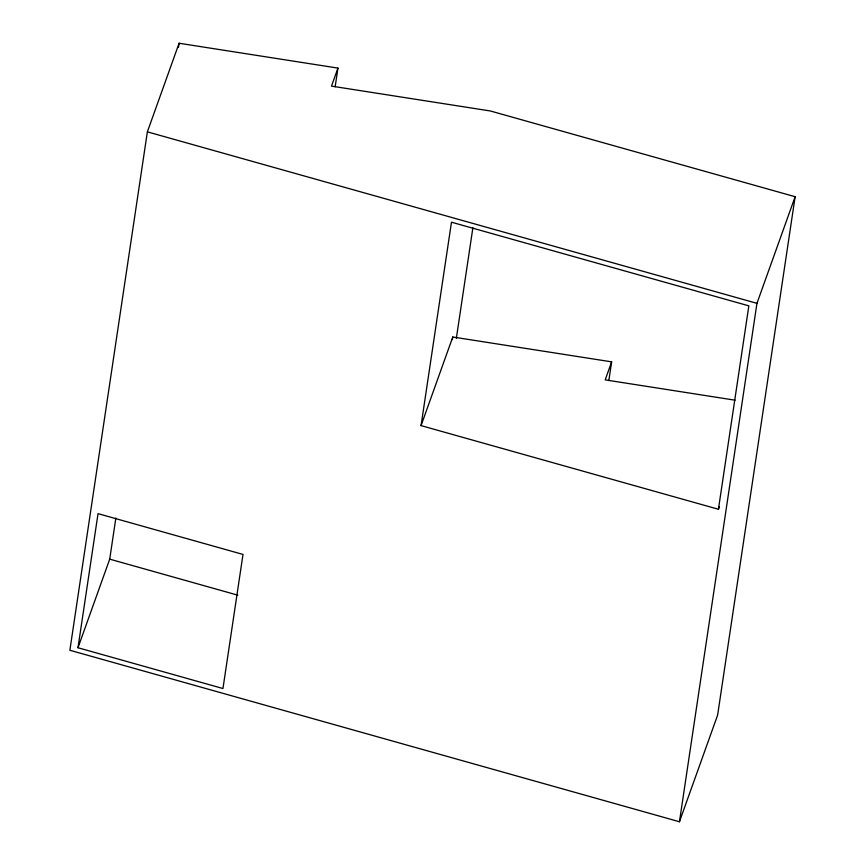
<?xml version="1.0" encoding="UTF-8"?>
<svg xmlns="http://www.w3.org/2000/svg" width="865" height="865" viewBox="0 0 865 865"><rect width="100%" height="100%" fill="white"/><g stroke="black" fill="none" stroke-linecap="round" stroke-linejoin="round"><path stroke-width="1.3" d="M147.374 131.848L69.87 650.264L679.447 821.75L717.626 715.117L795.13 196.712L490.336 110.969L331.49 86.122L337.945 68.097L179.098 43.25L147.374 131.848L756.951 303.334L679.447 821.75M77.991 647.744L98.037 513.648L243 554.433L222.954 688.529L77.991 647.744L109.714 559.147L115.867 517.984M178.493 47.251L179.098 43.25M335.155 86.749L337.945 68.097M421.06 425.612L451.476 222.197L748.841 305.853L718.426 509.258L421.06 425.612L452.784 337.004L611.641 361.851L608.852 380.503M452.395 339.675L452.784 337.004M456.331 338.442L472.896 227.679M611.641 361.851L605.186 379.876L735.088 400.192M756.951 303.334L795.13 196.712M718.426 509.258L719.334 506.749M109.714 559.147L237.853 595.196"/></g></svg>
